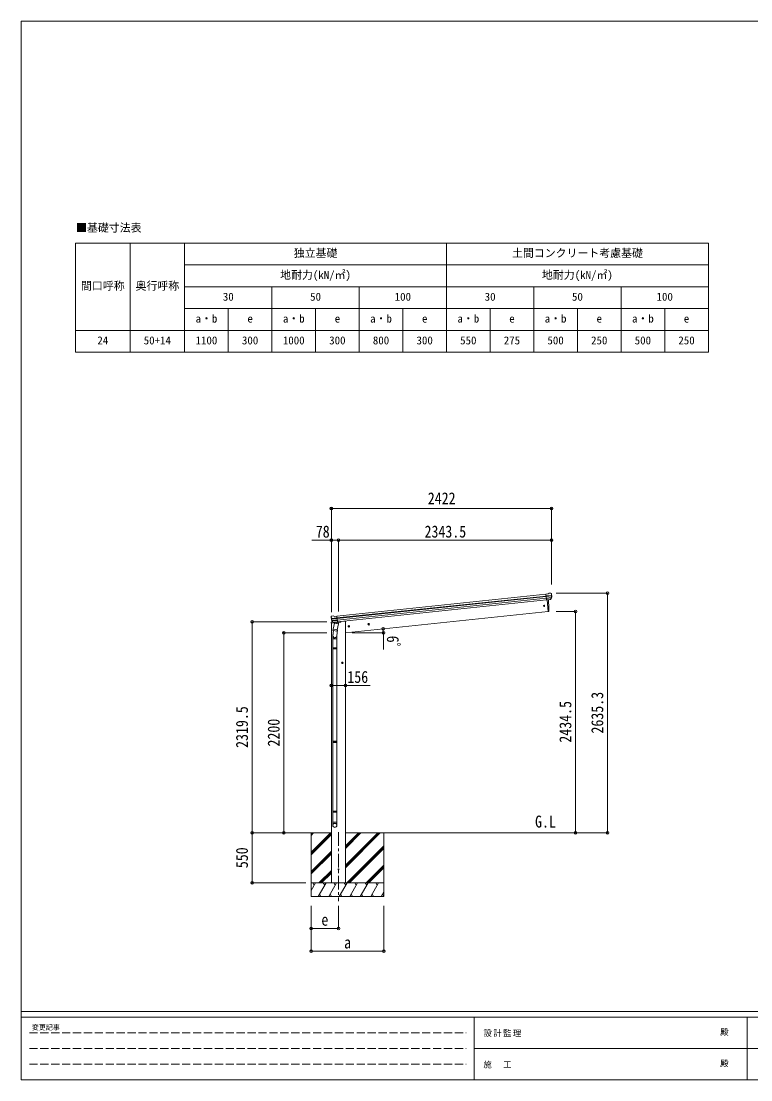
# Model space of a CAD drawing. Units: millimetres at full size, sheet at 1:30; some dimension numbers follow another scale. Extents: x -8432 to 8432, y -5820 to 5820.
# Drawn here: x -8432 to -407, y -5820 to 5820 of the extents above; entities that cross this region are included whole.
import ezdxf
from ezdxf.enums import TextEntityAlignment as Align

# ---------------------------------------------------------------- set-up
doc = ezdxf.new("R2010")
doc.units = ezdxf.units.MM
doc.header["$LTSCALE"] = 30
doc.header["$PDMODE"] = 32
doc.header["$PDSIZE"] = 30
doc.linetypes.add('CHAIN1', pattern=[8, 5, -1, 1, -1])
doc.linetypes.add('DASHED3', pattern=[4, 3, -1])
for name, color, linetype, lineweight in [('0-0_0', 7, 'Continuous', 9), ('0-1_本体', 5, 'CHAIN1', 9), ('0-3_ELV2', 4, 'Continuous', 9), ('0-6_OTH_LINE', 6, 'Continuous', 9), ('0-9_OUTLINE', 7, 'Continuous', 9), ('8-0', 7, 'Continuous', 18), ('F-0_240', 7, 'Continuous', 9)]:
    doc.layers.add(name, color=color, linetype=linetype, lineweight=lineweight)
doc.layers.add('0-7_SHAPE', color=7, linetype='Continuous')
doc.styles.add('ＭＳ ゴシック', font='')
doc.styles.get('ＭＳ ゴシック').set_extended_font_data('MS Gothic')

msp = doc.modelspace()

# ---------------------------------------------------------------- linework, layer by layer
at = {"layer": '0-0_0'}
for p, q in [((-5364.56, -3105.19), (-5020.45, -3105.19)), ((-5242.7, -3105.19), (-5242.7, -3805.18)), ((-5242.7, -3316.41), (-5031.47, -3105.19)), ((-5242.7, -3132.57), (-5215.32, -3105.19)), ((-5242.7, -3118.42), (-5229.46, -3105.19)), ((-5242.7, -3330.56), (-5020.45, -3108.31)), ((-5242.7, -3344.7), (-5020.45, -3122.45)), ((-4864.95, -3105.19), (-2548.4, -3105.19)), ((-4864.95, -3487.45), (-4482.68, -3105.19)), ((-4864.95, -3459.16), (-4510.97, -3105.19)), ((-4864.95, -3473.3), (-4496.83, -3105.19)), ((-4864.95, -3275.32), (-4694.82, -3105.19)), ((-4864.95, -3261.17), (-4708.96, -3105.19)), ((-4864.95, -3247.03), (-4723.1, -3105.19)), ((-4442.7, -3105.19), (-4442.7, -3805.18)), ((-4848.84, -3655.19), (-4442.7, -3249.05)), ((-5242.7, -3528.54), (-5020.45, -3306.3)), ((-5242.7, -3542.69), (-5020.45, -3320.44)), ((-5242.7, -3556.83), (-5020.45, -3334.58)), ((-4834.7, -3655.19), (-4442.7, -3263.19)), ((-4820.55, -3655.19), (-4442.7, -3277.33)), ((-4636.71, -3655.19), (-4442.7, -3461.18)), ((-4622.56, -3655.19), (-4442.7, -3475.32)), ((-4608.42, -3655.19), (-4442.7, -3489.46)), ((-5157.21, -3655.19), (-5020.45, -3518.43)), ((-5143.06, -3655.19), (-5020.45, -3532.57)), ((-5128.92, -3655.19), (-5020.45, -3546.71)), ((-5242.7, -3739.02), (-5194.3, -3655.18)), ((-4442.7, -3655.19), (-5242.7, -3655.19)), ((-5209.3, -3681.17), (-5224.3, -3655.18)), ((-5165.43, -3805.18), (-5078.83, -3655.18)), ((-5093.83, -3681.17), (-5108.83, -3655.19)), ((-5049.96, -3805.18), (-4963.36, -3655.19)), ((-4978.36, -3681.17), (-4993.36, -3655.18)), ((-4934.49, -3805.18), (-4847.89, -3655.19)), ((-4862.89, -3681.17), (-4877.89, -3655.18)), ((-4819.02, -3805.18), (-4732.42, -3655.19)), ((-4747.42, -3681.17), (-4762.42, -3655.18)), ((-4703.55, -3805.18), (-4616.95, -3655.19)), ((-4646.95, -3655.19), (-4631.95, -3681.17)), ((-4588.08, -3805.18), (-4501.48, -3655.19)), ((-4516.48, -3681.17), (-4531.48, -3655.18)), ((-5242.7, -3805.18), (-4442.7, -3805.18)), ((-5150.43, -3779.21), (-5135.43, -3805.18)), ((-5034.96, -3779.2), (-5019.96, -3805.18)), ((-4919.49, -3779.2), (-4904.49, -3805.18)), ((-4804.02, -3779.21), (-4789.02, -3805.18)), ((-4688.55, -3779.21), (-4673.55, -3805.18)), ((-4573.08, -3779.21), (-4558.08, -3805.18)), ((-4472.61, -3805.18), (-4442.7, -3753.37)), ((-4457.61, -3779.21), (-4442.7, -3805.04))]:
    msp.add_line(p, q, dxfattribs=at)
at = {"layer": '0-1_本体'}
msp.add_line((-4942.7, -3095.98), (-4942.7, -3855.18), dxfattribs=at)
at = {"layer": '0-3_ELV2'}
for p, q in [((-4960.54, -723.18), (-2661.13, -481.5)), ((-4958.55, -742.08), (-2659.14, -500.4)), ((-4958.13, -746.25), (-2658.7, -504.58)), ((-4956.03, -766.11), (-2656.61, -524.44)), ((-2654.85, -541.17), (-4954.27, -782.85)), ((-2634.81, -476.73), (-2661.34, -479.51)), ((-2654.55, -544.07), (-2661.34, -479.51)), ((-2659.18, -500.04), (-2599.44, -493.76)), ((-2598.96, -499.63), (-2658.56, -505.9)), ((-2599.8, -516.39), (-2656.83, -522.38)), ((-2601.19, -521.05), (-2656.36, -526.85)), ((-2611.2, -539.28), (-2654.57, -543.84)), ((-2654.55, -544.07), (-2644.61, -543.02)), ((-2647.67, -543.34), (-2634.28, -670.73)), ((-2644.61, -543.02), (-2644.33, -543.08)), ((-2644.33, -543.08), (-2619, -540.42)), ((-2634.81, -476.73), (-2623.21, -469.76)), ((-2621.98, -469.34), (-2608.5, -467.93)), ((-2619, -540.42), (-2618.75, -540.3)), ((-2618.75, -540.3), (-2611.06, -539.49)), ((-2609.75, -537.63), (-2600.3, -519.32)), ((-2608.69, -538.05), (-2598.57, -519.8)), ((-2604.83, -469.01), (-2604.84, -469.01)), ((-2604.83, -469.01), (-2599.65, -473.21)), ((-2598.27, -476.9), (-2598.57, -475.05)), ((-2634.28, -670.73), (-4864.95, -905.19)), ((-2634.28, -670.73), (-2632.23, -670.44)), ((-5022.7, -790.34), (-5023.6, -797.18)), ((-5023.6, -797.18), (-4989.86, -793.63)), ((-5022.99, -731.75), (-5023.07, -729.88)), ((-5021.7, -726.99), (-5022.4, -727.85)), ((-5018.2, -722.67), (-5021.7, -726.99)), ((-5020.45, -3655.19), (-5020.45, -796.85)), ((-5003.19, -785.98), (-5020.04, -787.75)), ((-4958.59, -741.72), (-5018.33, -748)), ((-5018.2, -722.67), (-5018.2, -722.67)), ((-5017.58, -753.84), (-4957.98, -747.57)), ((-5014.84, -720.84), (-5014.84, -720.84)), ((-5000.07, -789.4), (-5013.77, -773.64)), ((-5013.28, -770.05), (-4956.24, -764.06)), ((-4999.13, -788.76), (-5012.18, -772.82)), ((-5010.95, -774.32), (-4955.77, -768.52)), ((-4989.77, -789.51), (-4997.46, -790.32)), ((-4997.37, -790.08), (-4953.99, -785.52)), ((-4996.62, -790.32), (-4995.05, -790.15)), ((-4995.05, -790.15), (-4957.51, -786.21)), ((-4989.5, -789.57), (-4989.77, -789.51)), ((-4964.16, -786.91), (-4989.5, -789.57)), ((-4987.27, -723.98), (-4960.75, -721.19)), ((-4963.91, -786.79), (-4964.16, -786.91)), ((-4953.96, -785.74), (-4963.91, -786.79)), ((-4953.96, -785.74), (-4960.75, -721.19)), ((-4957.51, -786.21), (-4955.95, -786.04)), ((-4954.13, -784.16), (-4953.2, -784.35)), ((-4949.84, -789.42), (-4920.58, -786.35)), ((-4915.72, -778.8), (-4916.15, -782.03)), ((-4610.72, -803.55), (-4616.79, -807.96)), ((-4616.79, -807.96), (-4616.01, -815.43)), ((-4603.87, -806.6), (-4610.72, -803.55)), ((-4829.52, -826.55), (-4835.59, -830.96)), ((-4835.59, -830.96), (-4834.81, -838.42)), ((-4834.81, -838.42), (-4827.95, -841.47)), ((-4822.66, -829.6), (-4829.52, -826.55)), ((-4616.01, -815.43), (-4609.15, -818.48)), ((-4898.95, -1227.23), (-4905.45, -1230.98)), ((-4905.45, -1230.98), (-4905.45, -1238.49)), ((-4905.45, -1238.49), (-4898.95, -1242.24)), ((-4892.45, -1230.98), (-4898.95, -1227.23))]:
    msp.add_line(p, q, dxfattribs=at)
for points in [[(-5001.36, -719.43), (-5001.36, -719.43), (-5014.84, -720.84)], [(-4987.27, -723.98), (-5000.07, -719.57), (-5000.07, -719.57)], [(-4864.95, -3655.19), (-4864.95, -776.19), (-4884.95, -776.19), (-4915.8, -779.43)], [(-4609.15, -818.48), (-4603.08, -814.07), (-4603.87, -806.6)], [(-4827.95, -841.47), (-4821.88, -837.06), (-4822.66, -829.6)], [(-4898.95, -1242.24), (-4892.45, -1238.49), (-4892.45, -1230.98)]]:
    msp.add_lwpolyline(points, dxfattribs=at)
for centre, radius in [((-2681.07, -608.18), 6.5), ((-4609.94, -811.01), 8.5), ((-4609.94, -811.01), 7.7), ((-4609.94, -811.01), 6.5), ((-4828.73, -834.01), 8.5), ((-4828.73, -834.01), 7.7), ((-4828.73, -834.01), 6.5), ((-4898.95, -1234.74), 8.5), ((-4898.95, -1234.74), 7.7), ((-4898.95, -1234.74), 6.5), ((-4942.7, -3505.19), 4.5)]:
    msp.add_circle(centre, radius, dxfattribs=at)
for centre, radius, start, end in [((-3529.87, -630.52), 900.99, 357.6414, 5.6433), ((-2621.67, -472.33), 3, 96.02369, 120.97631), ((-2611.31, -536.6), 2.99, 285.2717, 331.00739), ((-2607.98, -472.9), 5, 51.04426, 95.95574), ((-2791.82, -498.55), 192.44, 1.4271, 6.57578), ((-2602.97, -517.95), 3, 332.69111, 354.20009), ((-2799.16, -498.02), 200.2, 354.20009, 359.53883), ((-2554.17, -491.65), 45.32, 182.67122, 185.64518), ((-2598.78, -500.97), 1.35, 95.1605, 97.91927), ((-2596.17, -499.41), 2.74, 179.02151, 184.43412), ((-2601.2, -518.34), 3, 331, 354.13916), ((-2799.16, -498.02), 202, 354.13916, 6), ((-2632.64, -667.47), 3, 278, 357.63919), ((-4822.09, -710.64), 202, 186, 197.86084), ((-5019.72, -790.74), 3, 96, 172.5), ((-4829.16, -712.69), 192.44, 185.42422, 190.5729), ((-5063.05, -755.35), 45.32, 6.35482, 9.32878), ((-5014.32, -725.82), 5, 96.04426, 140.95574), ((-5020.36, -754.21), 2.74, 7.56588, 12.97849), ((-5017.48, -755.19), 1.35, 94.08073, 96.8395), ((-4822.09, -710.64), 200.2, 192.46117, 197.79991), ((-5011.5, -771.67), 3, 197.86084, 221), ((-5009.86, -770.92), 3, 197.79991, 219.30889), ((-5001.04, -722.41), 3, 71.02369, 95.97631), ((-4997.81, -787.43), 2.99, 220.99261, 266.7283), ((-4996.67, -789.82), 0.5, 240.73754, 276), ((-4956, -785.55), 0.5, 276, 311.26246), ((-4921.1, -781.38), 5, 276, 352.5)]:
    msp.add_arc(centre, radius, start, end, dxfattribs=at)
for centre, major_axis, ratio, start_param, end_param in [((-2611.51, -536.3), (-0.11, 3), 0.642905, 3.24593831, 4.20392797), ((-2611.38, -536.51), (1.66, -2.51), 0.997631, 5.80419048, 5.89294842), ((-2611.45, -536.4), (3.53, -2.11), 0.650902, 5.25614477, 5.32895537), ((-2609.08, -536.05), (1.08, 3.13), 0.040856, 2.11350352, 2.14162489), ((-2600.53, -476.51), (-0.87, 5.91), 0.020485, 0.67143203, 1.56913061), ((-2605.92, -471.99), (5.88, -1.31), 0.24881, 0.46058498, 0.46410383), ((-2601.54, -475.54), (-2.34, 1.9), 0.995767, 3.98597162, 4.71238898), ((-2796.85, -519.97), (-20.92, 199.05), 0.994373, 4.71137894, 4.7277536), ((-5020.07, -729.74), (1.9, 2.34), 0.995767, 1.57079633, 2.29721369), ((-5016.52, -725.36), (-5.48, -2.51), 0.24881, 5.81908147, 5.82260033), ((-5020.86, -730.9), (-0.38, 5.97), 0.020485, 4.7140547, 5.61175327), ((-4819.79, -732.59), (-20.92, 199.05), 0.994373, 1.55543171, 1.57180637), ((-5000.11, -787.35), (-1.71, 2.84), 0.040856, 4.14156042, 4.16968179), ((-4997.68, -787.1), (-0.51, 2.96), 0.642905, 2.07925734, 3.03724699), ((-4997.72, -787.2), (-3.02, -2.79), 0.650902, 0.95422993, 1.02704053), ((-4997.77, -787.33), (-1.1, -2.8), 0.997631, 0.39023689, 0.47899483), ((-4819.79, -732.59), (-20.92, 199.05), 0.994373, 4.71137894, 4.7277536)]:
    msp.add_ellipse(centre, major_axis=major_axis, ratio=ratio, start_param=start_param, end_param=end_param, dxfattribs=at)
at = {"layer": '0-6_OTH_LINE'}
for p, q in [((-5020.45, 461.87), (-5020.45, -679.21)), ((-5020.45, 461.87), (-2598.93, 461.87)), ((-2598.93, 461.87), (-2598.93, -375.31)), ((-5020.45, 112.87), (-5233.98, 112.87)), ((-5020.45, 112.87), (-5020.45, -375.31)), ((-4942.45, 112.87), (-5020.45, 112.87)), ((-4942.45, 112.87), (-4942.45, -671.04)), ((-2598.93, 112.87), (-4942.45, 112.87)), ((-2598.93, 112.87), (-2598.93, -375.31)), ((-1984.54, -469.91), (-2548.4, -469.91)), ((-1984.54, -469.91), (-1984.54, -3105.19)), ((-2335.54, -670.73), (-2548.4, -670.73)), ((-2335.54, -670.73), (-2335.54, -3105.19)), ((-5892.7, -3105.19), (-5892.7, -785.7)), ((-5892.7, -785.7), (-5070.95, -785.7)), ((-5543.7, -3105.19), (-5543.7, -905.19)), ((-5543.7, -905.19), (-5070.95, -905.19)), ((-4864.95, -1484.74), (-5020.45, -1484.74)), ((-5892.7, -3105.19), (-5302.31, -3105.19)), ((-5892.7, -3655.19), (-5892.7, -3105.19)), ((-5543.7, -3105.19), (-5302.31, -3105.19)), ((-2335.54, -3105.19), (-2548.4, -3105.19)), ((-1984.54, -3105.19), (-2548.4, -3105.19)), ((-5892.7, -3655.19), (-5302.31, -3655.19)), ((-5242.7, -4405.18), (-5242.7, -3906.18)), ((-5242.7, -4155.18), (-5242.7, -3906.18)), ((-4942.7, -4155.18), (-4942.7, -3906.18)), ((-4442.7, -4405.18), (-4442.7, -3906.18)), ((-5242.7, -4155.18), (-4942.7, -4155.18)), ((-5242.7, -4405.18), (-4442.7, -4405.18))]:
    msp.add_line(p, q, dxfattribs=at)
at = {"layer": '0-6_OTH_LINE', "lineweight": 18}
for p, q in [((-4447.99, -905.24), (-4790.58, -905.24)), ((-4447.99, -905.24), (-4447.99, -1086.74)), ((-4864.95, -1484.74), (-4592.9, -1484.74))]:
    msp.add_line(p, q, dxfattribs=at)
at = {"layer": '0-6_OTH_LINE'}
msp.add_arc((-4685.78, -905.24), 237.79, 0, 10.52987, dxfattribs=at)
for p in [(-5020.45, 461.87), (-2598.93, 461.87), (-5020.45, 112.87), (-4942.45, 112.87), (-2598.93, 112.87), (-1984.54, -469.91), (-2335.54, -670.73), (-5892.7, -785.7), (-5543.7, -905.19), (-4452, -861.78), (-4447.99, -905.24), (-5020.45, -1484.74), (-4864.95, -1484.74), (-5892.7, -3105.19), (-5543.7, -3105.19), (-2335.54, -3105.19), (-1984.54, -3105.19), (-5892.7, -3655.19), (-5242.7, -4155.18), (-4942.7, -4155.18), (-5242.7, -4405.18), (-4442.7, -4405.18)]:
    msp.add_point(p, dxfattribs=at)
at = {"layer": '0-9_OUTLINE'}
for p, q in [((-4986.63, -798.68), (-4999.99, -864.34)), ((-4996.62, -790.32), (-4955.95, -786.04)), ((-4993.26, -790.62), (-4993.41, -791.35)), ((-4992.79, -792.48), (-4968.04, -802.23)), ((-4941.75, -807.81), (-4986.63, -798.68)), ((-4984.46, -795.76), (-4985.11, -798.99)), ((-4963.65, -787.24), (-4966.57, -801.59)), ((-4955.11, -873.47), (-4941.75, -807.81)), ((-4954.13, -784.16), (-4953.2, -784.35)), ((-4953.2, -784.35), (-4942, -801.27)), ((-4942, -801.27), (-4943.27, -807.5)), ((-4997.58, -879.62), (-5003.14, -935.35)), ((-5002.47, -876.58), (-4999.98, -864.34)), ((-5002.25, -877.98), (-5002.26, -877.98)), ((-5000.92, -878.94), (-4959.96, -887.28)), ((-4955.11, -873.47), (-4999.99, -864.34)), ((-4954.67, -871.33), (-4961.33, -939.07)), ((-4955.12, -873.47), (-4957.66, -885.94)), ((-5005.29, -972.51), (-5005.29, -938.16)), ((-4959.29, -972.51), (-5005.29, -972.51)), ((-5003.29, -972.51), (-5003.29, -1069.25)), ((-4961.29, -972.51), (-4961.29, -1069.25)), ((-4959.29, -937.85), (-4959.29, -972.51)), ((-5005.29, -1071.25), (-5004.29, -1069.25)), ((-4959.29, -1071.25), (-5005.29, -1071.25)), ((-4959.29, -1079.25), (-5005.29, -1079.25)), ((-4960.29, -1069.25), (-5004.29, -1069.25)), ((-4960.29, -1081.25), (-5004.29, -1081.25)), ((-5003.29, -1081.25), (-5003.29, -2097.94)), ((-4961.29, -1081.25), (-4961.29, -2097.94)), ((-4959.29, -1071.25), (-4960.29, -1069.25)), ((-4959.29, -1079.25), (-4960.29, -1081.25)), ((-4959.29, -1071.25), (-4959.29, -1079.25)), ((-5005.29, -2099.94), (-5004.29, -2097.94)), ((-4959.29, -2099.94), (-5005.29, -2099.94)), ((-4959.29, -2107.94), (-5005.29, -2107.94)), ((-4960.29, -2097.94), (-5004.29, -2097.94)), ((-4960.29, -2109.94), (-5004.29, -2109.94)), ((-5003.29, -2109.94), (-5003.29, -2865.63)), ((-4961.29, -2109.94), (-4961.29, -2865.63)), ((-4959.29, -2099.94), (-4960.29, -2097.94)), ((-4959.29, -2107.94), (-4960.29, -2109.94)), ((-4959.29, -2099.94), (-4959.29, -2107.94)), ((-5005.29, -2867.63), (-5004.29, -2865.63)), ((-4959.29, -2867.63), (-5005.29, -2867.63)), ((-4959.29, -2875.63), (-5005.29, -2875.63)), ((-4960.29, -2865.63), (-5004.29, -2865.63)), ((-4960.29, -2877.63), (-5004.29, -2877.63)), ((-5003.29, -2877.63), (-5003.29, -2987.63)), ((-4961.29, -2877.63), (-4961.29, -2987.63)), ((-4959.29, -2867.63), (-4960.29, -2865.63)), ((-4959.29, -2875.63), (-4960.29, -2877.63)), ((-4959.29, -2867.63), (-4959.29, -2875.63)), ((-5005.29, -3021.77), (-5005.29, -2987.63)), ((-4959.29, -2987.63), (-5005.29, -2987.63)), ((-4959.29, -3021.77), (-4959.29, -2987.63))]:
    msp.add_line(p, q, dxfattribs=at)
for points in [[(-5005.29, -1071.25), (-5005.29, -1079.25), (-5004.29, -1081.25)], [(-5005.29, -2099.94), (-5005.29, -2107.94), (-5004.29, -2109.94)], [(-5005.29, -2867.63), (-5005.29, -2875.63), (-5004.29, -2877.63)]]:
    msp.add_lwpolyline(points, dxfattribs=at)
for centre, radius, start, end in [((-4996.67, -789.82), 0.5, 240.73754, 276), ((-4993.75, -790.52), 0.5, 348.5, 96), ((-4992.43, -791.55), 1, 168.5, 248.5), ((-4967.56, -801.31), 1.03, 242.53897, 344.46569), ((-4963.07, -787.4), 0.604, 93.09842, 164.70595), ((-4956, -785.55), 0.5, 276, 311.26246), ((-5000.57, -877.01), 1.95, 167.54017, 209.97766), ((-5000.52, -876.98), 2, 209.90962, 258.5), ((-4959.56, -885.32), 2, 258.5, 341.96843), ((-4975.29, -938.16), 30, 177.45142, 180)]:
    msp.add_arc(centre, radius, start, end, dxfattribs=at)
for centre, major_axis, ratio, start_param, end_param in [((-4982.29, -937.85), (23, 0), 0.996195, 2.62193603, 6.60747969), ((-4982.29, -937.85), (21, 0), 0.996195, 3.02154981, 6.2247991), ((-4982.29, -3020.03), (-23, 0), 0.996195, 3.14159265, 6.28318531), ((-4982.29, -3021.77), (-23, 0), 0.996195, 3.14159265, 6.28318531), ((-4982.29, -3021.77), (0, -23.43), 0.981806, 4.71238898, 7.85398163)]:
    msp.add_ellipse(centre, major_axis=major_axis, ratio=ratio, start_param=start_param, end_param=end_param, dxfattribs=at)
msp.add_ellipse((-4982.29, -3021.77), major_axis=(21, 0), ratio=0.996195, dxfattribs=at)
at = {"layer": '8-0'}
for p, q in [((-7834, 3379.79), (-874, 3379.79)), ((-7834, 3379.79), (-7834, 2179.79)), ((-7234, 3379.79), (-7234, 2179.79)), ((-6634, 3379.79), (-6634, 2179.79)), ((-3754, 3379.79), (-3754, 2179.79)), ((-874, 3379.79), (-874, 2179.79)), ((-6634, 3139.79), (-874, 3139.79)), ((-6634, 2899.79), (-874, 2899.79)), ((-5674, 2899.79), (-5674, 2179.79)), ((-4714, 2899.79), (-4714, 2179.79)), ((-2794, 2899.79), (-2794, 2179.79)), ((-1834, 2899.79), (-1834, 2179.79)), ((-6634, 2659.79), (-874, 2659.79)), ((-6154, 2659.79), (-6154, 2179.79)), ((-5194, 2659.79), (-5194, 2179.79)), ((-4234, 2659.79), (-4234, 2179.79)), ((-3274, 2659.79), (-3274, 2179.79)), ((-2314, 2659.79), (-2314, 2179.79)), ((-1354, 2659.79), (-1354, 2179.79)), ((-7834, 2419.79), (-874, 2419.79)), ((-7834, 2179.79), (-874, 2179.79))]:
    msp.add_line(p, q, dxfattribs=at)
at = {"layer": 'F-0_240', "color": 5}
for p, q in [((-8432.06, 5820), (-8432.06, -5820)), ((-8432.06, 5820), (8007.94, 5820)), ((-8432.06, -5070), (8007.94, -5070)), ((-8432.06, -5130), (5341.19, -5130)), ((-3448.82, -5130), (-3448.82, -5820)), ((-448.82, -5130), (-448.82, -5820)), ((-3448.82, -5475), (2701.18, -5475)), ((-8432.06, -5820), (8007.94, -5820))]:
    msp.add_line(p, q, dxfattribs=at)
at = {"layer": 'F-0_240', "color": 4, "linetype": 'DASHED3'}
for p, q in [((-8342.06, -5302.5), (-3538.82, -5302.5)), ((-8342.06, -5475), (-3538.82, -5475)), ((-8342.06, -5647.5), (-3538.82, -5647.5))]:
    msp.add_line(p, q, dxfattribs=at)

# ---------------------------------------------------------------- texts
at = {"layer": '0-6_OTH_LINE', "color": 7, "style": 'ＭＳ ゴシック', "width": 0.85}
for s, p in [('2422', (-3959.69, 467.87)), ('78', (-5191.62, 102.73)), ('2343.5', (-3995.69, 102.87)), ('156', (-4844.78, -1495.5)), ('e', (-5130.2, -4165.18)), ('a', (-4880.2, -4415.18))]:
    msp.add_text(s, height=132, dxfattribs=at).set_placement(p, align=Align.BOTTOM_LEFT)
for s, rotation, p in [('6ﾟ', 270, (-4448.45, -936.76)), ('2635.3', 90, (-1990.54, -2012.55)), ('2319.5', 90, (-5898.7, -2170.44)), ('2434.5', 90, (-2341.54, -2112.96)), ('2200', 90, (-5549.7, -2155.19)), ('550', 90, (-5898.7, -3492.69))]:
    msp.add_text(s, height=132, rotation=rotation, dxfattribs=at).set_placement(p, align=Align.BOTTOM_LEFT)
at = {"layer": '0-7_SHAPE', "style": 'ＭＳ ゴシック', "width": 0.85}
msp.add_text('G.L', height=132, dxfattribs=at).set_placement((-2780.02, -3086), align=Align.BOTTOM_LEFT)
at = {"layer": '8-0', "style": 'ＭＳ ゴシック'}
for s, p in [('■基礎寸法表', (-7828.24, 3478.29)), ('独立基礎', (-5434, 3199.79)), ('土間コンクリート考慮基礎', (-3034, 3199.79)), ('地耐力(kN/㎡)', (-5584, 2959.79)), ('地耐力(kN/㎡)', (-2704, 2959.79)), ('間口呼称', (-7774, 2839.79)), ('奥行呼称', (-7174, 2839.79)), ('30', (-6214, 2719.79)), ('50', (-5254, 2719.79)), ('100', (-4324, 2719.79)), ('30', (-3334, 2719.79)), ('50', (-2374, 2719.79)), ('100', (-1444, 2719.79)), ('a・b', (-6514, 2479.79)), ('e', (-5944, 2479.79)), ('a・b', (-5554, 2479.79)), ('e', (-4984, 2479.79)), ('a・b', (-4594, 2479.79)), ('e', (-4024, 2479.79)), ('a・b', (-3634, 2479.79)), ('e', (-3064, 2479.79)), ('a・b', (-2674, 2479.79)), ('e', (-2104, 2479.79)), ('a・b', (-1714, 2479.79)), ('e', (-1144, 2479.79)), ('24', (-7594, 2239.79)), ('50+14', (-7084, 2239.79)), ('1100', (-6514, 2239.79)), ('300', (-6004, 2239.79)), ('1000', (-5554, 2239.79)), ('300', (-5044, 2239.79)), ('800', (-4564, 2239.79)), ('300', (-4084, 2239.79)), ('550', (-3604, 2239.79)), ('275', (-3124, 2239.79)), ('500', (-2644, 2239.79)), ('250', (-2164, 2239.79)), ('500', (-1684, 2239.79)), ('250', (-1204, 2239.79))]:
    msp.add_text(s, height=87.98, dxfattribs=at).set_placement(p, align=Align.BOTTOM_LEFT)
at = {"layer": 'F-0_240', "style": 'ＭＳ ゴシック'}
for s, height, p in [('変更記事', 54.99, (-8314.83, -5287.5)), ('殿', 65.98, (-744.53, -5347.5)), ('殿', 65.98, (-744.53, -5692.5))]:
    msp.add_text(s, height=height, dxfattribs=at).set_placement(p, align=Align.BOTTOM_LEFT)
at = {"layer": 'F-0_240', "char_height": 65.98, "attachment_point": 7, "style": 'ＭＳ ゴシック'}
for s, insert in [('\\T1.17;設計監理', (-3347.49, -5347.5)), ('\\T1.17;施\u3000工', (-3347.49, -5692.5))]:
    msp.add_mtext(s, dxfattribs=dict(at, insert=insert))

doc.saveas('drawing.dxf')
